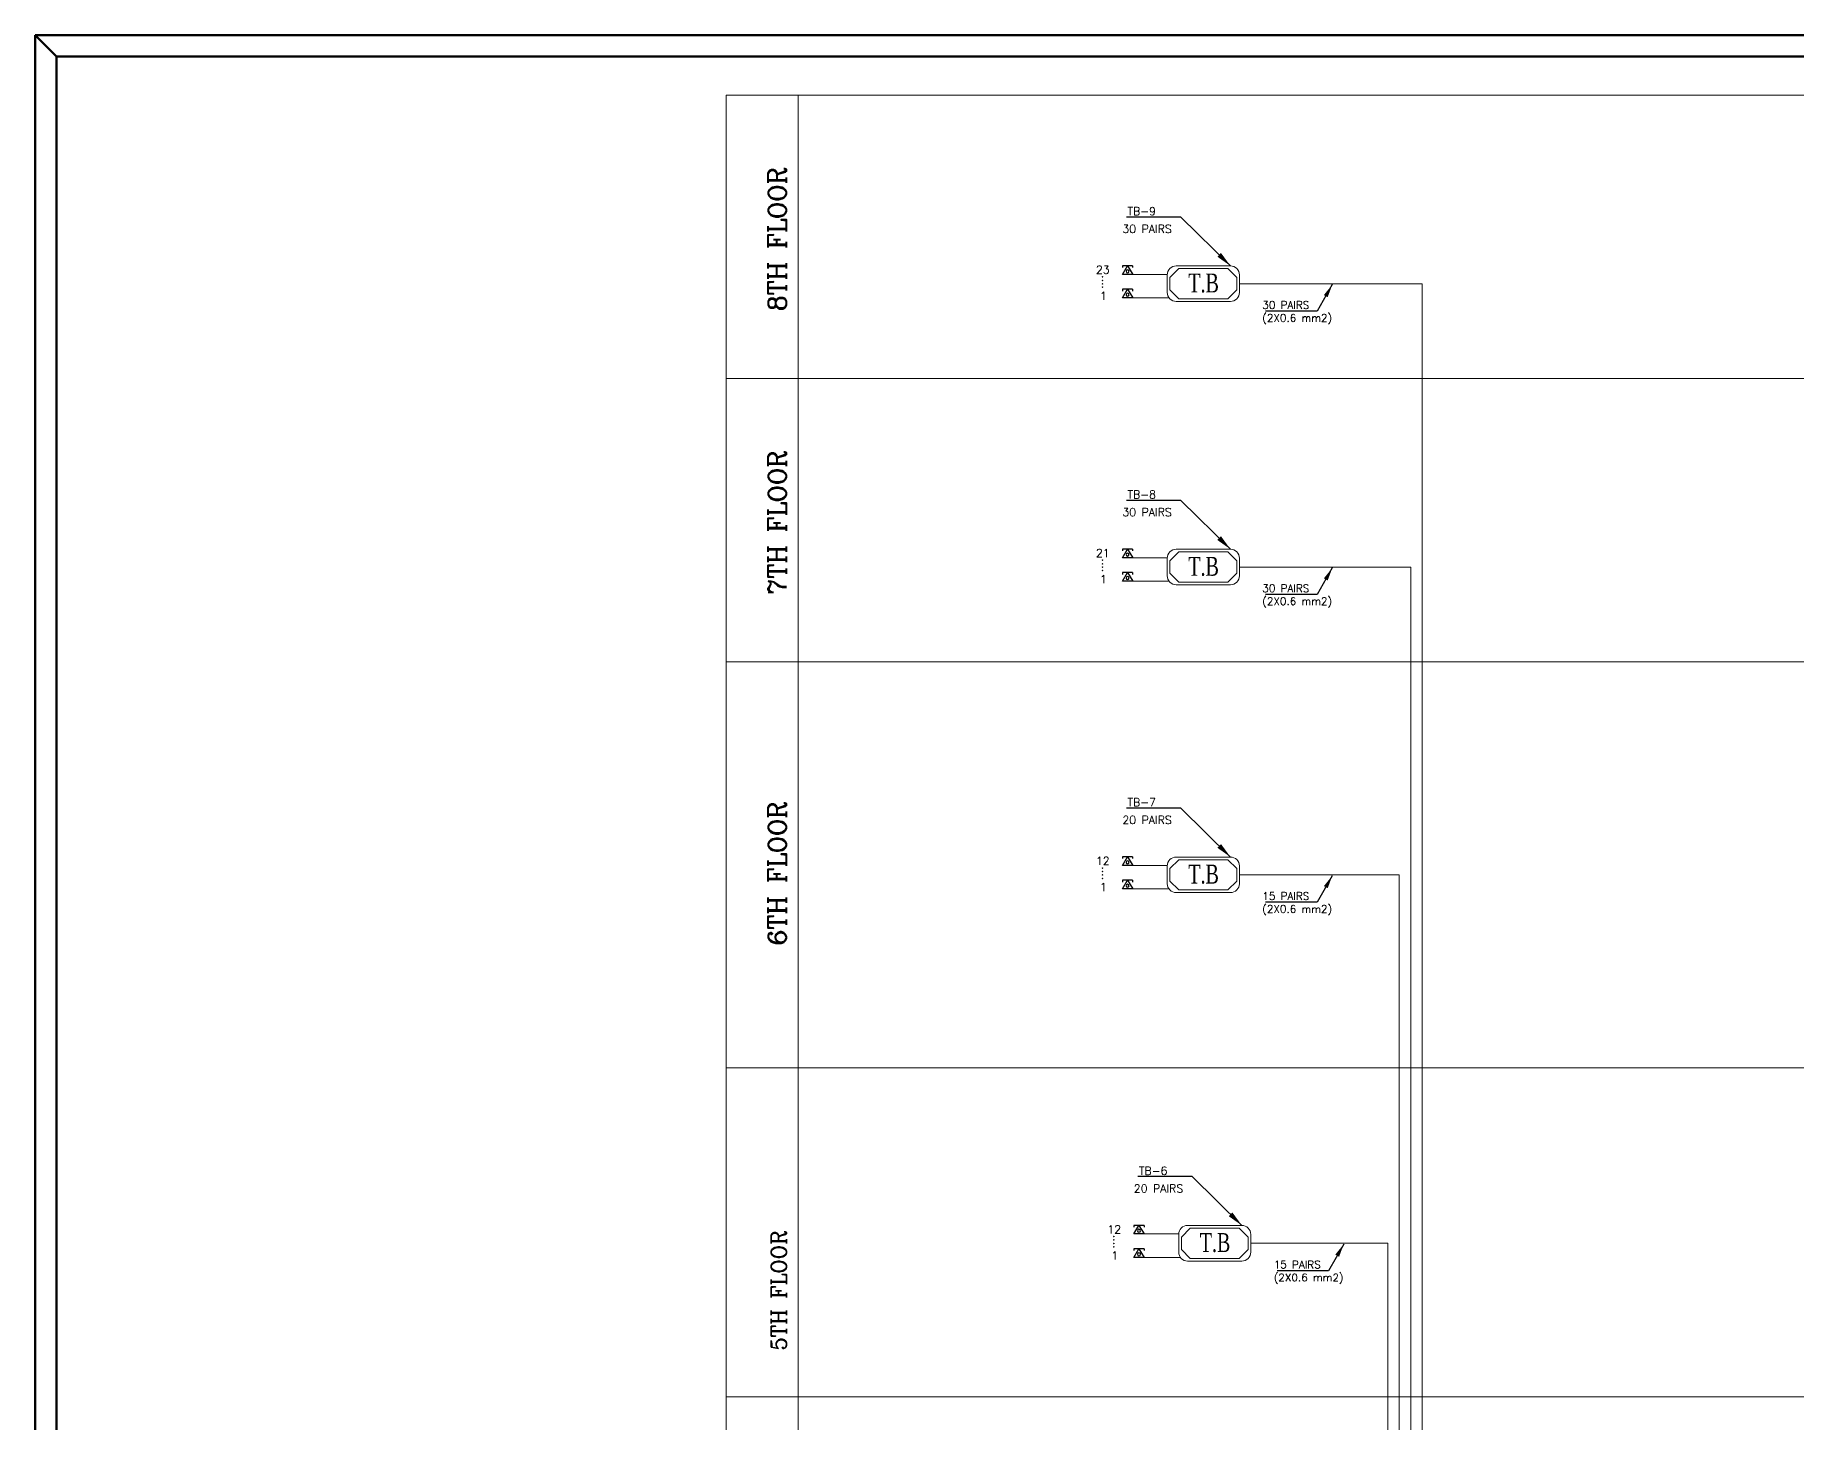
# Model space of a CAD drawing. Extents: x 846 to 947, y 421 to 797.
# Drawn here: x 846.37 to 879.64, y 461.68 to 487.89 of the extents above; entities that cross this region are included whole.
import ezdxf
from ezdxf.enums import TextEntityAlignment as Align

# ---------------------------------------------------------------- set-up
doc = ezdxf.new("R2010")
doc.units = 0
doc.header["$MEASUREMENT"] = 0
doc.layers.get('0').update_dxf_attribs({"color": 252, "linetype": 'CONTINUOUS', "lineweight": 30})
doc.layers.add('ELEC_Telephone', color=5, linetype='CONTINUOUS')
for name, color, linetype, lineweight in [('TELEPHONE', 4, 'CONTINUOUS', 9), ('UG-BORDER', 20, 'CONTINUOUS', 80), ('WIRRING', 3, 'CONTINUOUS', 5)]:
    doc.layers.add(name, color=color, linetype=linetype, lineweight=lineweight)
doc.styles.add('BASEERA 04', font='romans.shx', dxfattribs={"width": 0.7})
doc.styles.add('E80', font='romanc.shx')
doc.styles.add('x-arab', font='xarab.shx')
doc.dimstyles.new('Ex100', dxfattribs={"dimtxt": 0.2, "dimasz": 0.35, "dimexe": 0.1, "dimexo": 0.1, "dimgap": 0, "dimtad": 1, "dimzin": 0, "dimdsep": 46, "dimtxsty": 'x-arab', "dimblk2": 'ARW3', "dimcen": 0.15, "dimse1": 1, "dimse2": 1, "dimclrd": 1, "dimclre": 1, "dimclrt": 256, "dimadec": 0, "dimazin": 0, "dimtfac": 0.4, "dimtix": 1, "dimtmove": 2, "dimatfit": 3, "dimfxl": 1, "dimtolj": 1, "dimtzin": 0, "dimarcsym": 0})

# ---------------------------------------------------------------- blocks, each defined once
blk = doc.blocks.new('TBOX.')
at = {"layer": 'TELEPHONE', "color": 2, "ltscale": 0.05}
blk.add_lwpolyline([(381841, 119518), (382452, 119518, -0.414214), (382552, 119418), (382552, 119218, -0.414214), (382452, 119118), (381841, 119118, -0.414214), (381741, 119218), (381741, 119418, -0.414214)], format="xyb", close=True, dxfattribs=at)
at = {"layer": 'TELEPHONE', "color": 6, "ltscale": 0.05}
blk.add_lwpolyline([(381871, 119488), (382422, 119488), (382522, 119388), (382522, 119248), (382422, 119148), (381871, 119148), (381771, 119248), (381771, 119388)], close=True, dxfattribs=at)
at = {"layer": 'TELEPHONE', "color": 7, "ltscale": 0.05, "insert": (382150, 119215), "char_height": 212.5, "width": 8345.12, "attachment_point": 8, "style": 'BASEERA 04'}
blk.add_mtext('{\\fGeorgia|b0|i0|c0|p18;T.B}', dxfattribs=at)
blk = doc.blocks.new('ARW3')
at = {"color": 7}
for p, q in [((0.5, 0), (-1, 0)), ((0, 0.75), (0, -0.75))]:
    blk.add_line(p, q, dxfattribs=at)
at = {"color": 4}
blk.add_line((0.5, 0.5), (-0.5, -0.5), dxfattribs=at)
blk = doc.blocks.new('Tel2')
at = {"layer": 'ELEC_Telephone', "color": 3}
for p, q in [((197.453, 163.252), (197.363, 163.102)), ((197.365, 163.252), (197.541, 163.252)), ((197.365, 163.252), (197.365, 163.221)), ((197.543, 163.102), (197.453, 163.252)), ((197.541, 163.252), (197.541, 163.221)), ((197.363, 163.102), (197.543, 163.102))]:
    blk.add_line(p, q, dxfattribs=at)
at = {"layer": 'ELEC_Telephone', "color": 1}
blk.add_circle((197.453, 163.157), 0.0264, dxfattribs=at)

msp = doc.modelspace()

# ---------------------------------------------------------------- linework, layer by layer
at = {"layer": 'TELEPHONE', "color": 6, "ltscale": 0.1}
for p, q in [((859.418, 486.76), (912.089, 486.76)), ((859.418, 422.287), (859.418, 486.76)), ((859.418, 486.76), (912.089, 486.76)), ((860.78, 422.287), (860.78, 486.76)), ((859.418, 481.408), (912.089, 481.408)), ((859.418, 476.056), (912.089, 476.056)), ((859.418, 468.383), (912.089, 468.383)), ((859.418, 462.172), (912.089, 462.172)), ((859.418, 462.172), (912.089, 462.172))]:
    msp.add_line(p, q, dxfattribs=at)
at = {"layer": 'UG-BORDER'}
for p, q in [((846.366, 487.893), (846.366, 421.193)), ((846.366, 421.193), (846.366, 487.893)), ((942.366, 487.893), (846.366, 487.893)), ((846.366, 487.893), (846.77, 487.488)), ((846.77, 487.488), (846.77, 421.597)), ((941.961, 487.488), (846.77, 487.488))]:
    msp.add_line(p, q, dxfattribs=at)
at = {"layer": 'WIRRING', "linetype": 'Continuous'}
for p, q in [((867.098, 483.375), (867.752, 483.375)), ((867.098, 482.932), (867.785, 482.932)), ((867.098, 478.022), (867.752, 478.022)), ((867.098, 477.58), (867.785, 477.58)), ((867.098, 472.208), (867.752, 472.208)), ((867.098, 471.766), (867.785, 471.766)), ((867.314, 465.247), (867.968, 465.247)), ((867.314, 464.804), (868.001, 464.804))]:
    msp.add_line(p, q, dxfattribs=at)
at = {"layer": 'WIRRING', "color": 3}
for p, q in [((869.113, 483.199), (872.567, 483.199)), ((872.567, 430.448), (872.567, 483.199)), ((869.113, 477.847), (872.351, 477.847)), ((872.351, 430.448), (872.351, 477.847)), ((869.113, 472.033), (872.135, 472.033)), ((872.135, 430.448), (872.135, 472.033)), ((869.329, 465.072), (871.919, 465.072)), ((871.919, 430.448), (871.919, 465.072))]:
    msp.add_line(p, q, dxfattribs=at)

# ---------------------------------------------------------------- block references
at = {"layer": 'WIRRING', "lineweight": -3, "xscale": -1.085236774456234, "yscale": 1.085236774456177, "zscale": 1.08523677445618}
for p in [(1081.284, 306.37), (1081.284, 305.927), (1081.284, 301.018), (1081.284, 300.575), (1081.284, 295.204), (1081.284, 294.761), (1081.5, 288.243), (1081.5, 287.8)]:
    msp.add_blockref('Tel2', p, dxfattribs=at)
at = {"layer": 'WIRRING', "color": 3, "xscale": 0.0016796341748204, "yscale": 0.0016796341538452, "zscale": 0.0016796341644997}
for p in [(226.566, 282.789), (226.566, 277.436), (226.566, 271.622), (226.782, 264.661)]:
    msp.add_blockref('TBOX.', p, dxfattribs=at)

# ---------------------------------------------------------------- texts
at = {"layer": 'TELEPHONE', "color": 3, "style": 'E80'}
for s, height, p in [('8TH FLOOR', 0.3467, (860.558, 484.041)), ('7TH FLOOR', 0.3467, (860.558, 478.689)), ('6TH FLOOR', 0.3467, (860.558, 472.059)), ('5TH FLOOR', 0.2889, (860.558, 464.18))]:
    msp.add_text(s, height=height, rotation=90, dxfattribs=at).set_placement(p, align=Align.CENTER)
at = {"layer": 'WIRRING', "color": 3, "style": 'E80'}
for s, height, p in [('TB-9', 0.1512, (867.001, 484.493)), ('30 PAIRS', 0.1512, (866.903, 484.159)), ('30 PAIRS', 0.1436, (869.548, 482.725)), ('(2X0.6 mm2)', 0.14364, (869.548, 482.481)), ('TB-8', 0.1512, (867.001, 479.141)), ('30 PAIRS', 0.1512, (866.903, 478.807)), ('30 PAIRS', 0.1436, (869.548, 477.373)), ('(2X0.6 mm2)', 0.14364, (869.548, 477.129)), ('TB-7', 0.1512, (867.001, 473.327)), ('20 PAIRS', 0.1512, (866.903, 472.993)), ('15 PAIRS', 0.1436, (869.548, 471.559)), ('(2X0.6 mm2)', 0.14364, (869.548, 471.315)), ('TB-6', 0.1512, (867.217, 466.365)), ('20 PAIRS', 0.1512, (867.119, 466.031)), ('15 PAIRS', 0.1436, (869.764, 464.598)), ('(2X0.6 mm2)', 0.14364, (869.764, 464.353))]:
    msp.add_text(s, height=height, dxfattribs=at).set_placement(p)
at = {"layer": 'WIRRING', "color": 7, "style": 'E80'}
for s, height, p in [('23', 0.1512, (866.404, 483.387)), ('1', 0.151, (866.479, 482.893)), ('21', 0.1512, (866.404, 478.035)), ('1', 0.151, (866.479, 477.54)), ('12', 0.1512, (866.404, 472.221)), ('1', 0.151, (866.479, 471.726)), ('12', 0.1512, (866.62, 465.259)), ('1', 0.151, (866.695, 464.765))]:
    msp.add_text(s, height=height, dxfattribs=at).set_placement(p)
for p in [(866.522, 483.358), (866.522, 478.006), (866.522, 472.192), (866.738, 465.231)]:
    msp.add_text('....', height=0.1512, rotation=270, dxfattribs=at).set_placement(p)

# ---------------------------------------------------------------- leaders
at = {"layer": 'WIRRING', "color": 3}
for points, override in [([(868.946, 483.534), (868.008, 484.459), (866.981, 484.459)], {"dimasz": 0.3, "dimtad": 0}), ([(870.87, 483.182), (870.583, 482.679), (869.61, 482.679)], {"dimasz": 0.25, "dimtad": 0}), ([(868.946, 478.182), (868.008, 479.106), (866.981, 479.106)], {"dimasz": 0.3, "dimtad": 0}), ([(870.87, 477.83), (870.583, 477.327), (869.61, 477.327)], {"dimasz": 0.25, "dimtad": 0}), ([(868.946, 472.368), (868.008, 473.293), (866.981, 473.293)], {"dimasz": 0.3, "dimtad": 0}), ([(870.87, 472.016), (870.583, 471.513), (869.61, 471.513)], {"dimasz": 0.25, "dimtad": 0}), ([(869.162, 465.407), (868.224, 466.331), (867.197, 466.331)], {"dimasz": 0.3, "dimtad": 0}), ([(871.086, 465.055), (870.799, 464.552), (869.826, 464.552)], {"dimasz": 0.25, "dimtad": 0})]:
    msp.add_leader(points, dimstyle='Ex100', override=override, dxfattribs=at)

doc.saveas('drawing.dxf')
